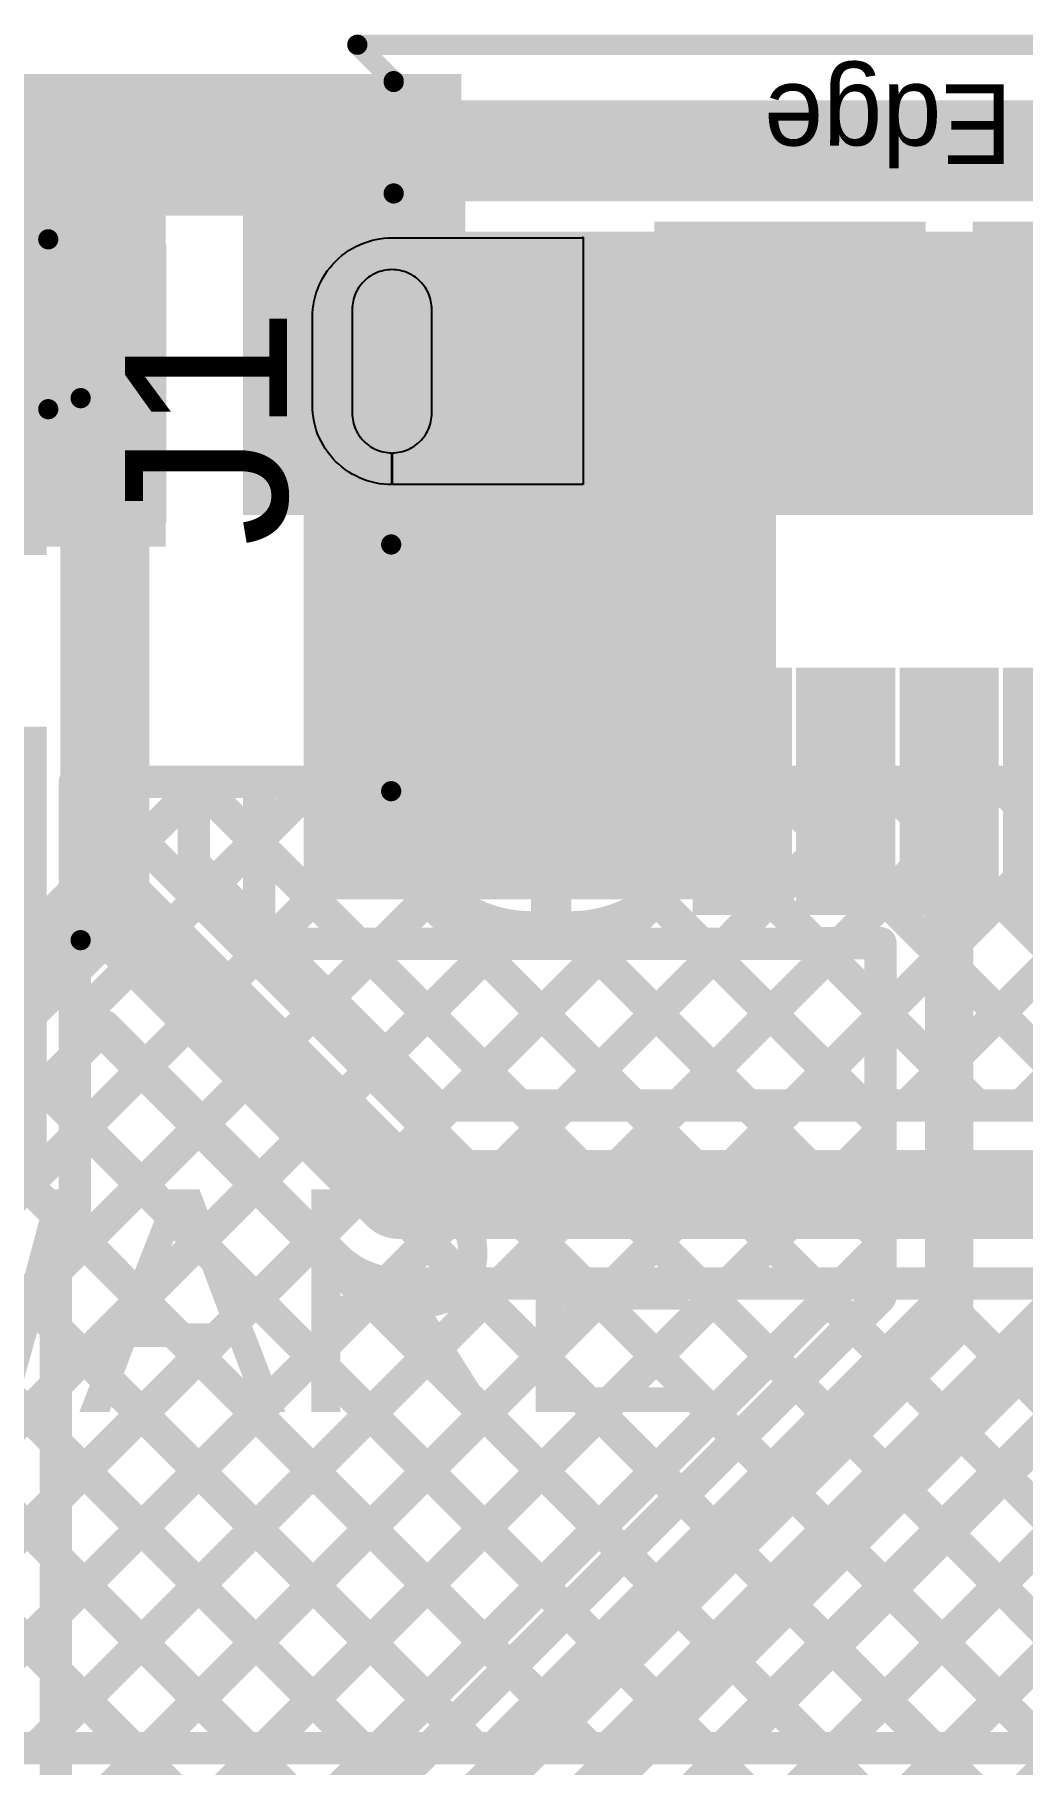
# Model space of a CAD drawing. Header units: millimetres. Extents: x 0 to 214, y 0 to 214.
# Drawn here: x 4.5604 to 4.8047, y 3.8891 to 4.3168 of the extents above; entities that cross this region are included whole.
import ezdxf

# ---------------------------------------------------------------- set-up
doc = ezdxf.new("R2010")
doc.units = ezdxf.units.MM
doc.header["$MEASUREMENT"] = 0
for name, color, linetype in [('BottomLayer', 5, 'Continuous'), ('BottomOverlay', 54, 'Continuous'), ('BottomPaste', 16, 'Continuous'), ('BottomSolder', 6, 'Continuous'), ('MultiLayer', 9, 'Continuous'), ('PadHoleLayer', 156, 'Continuous'), ('TopLayer', 1, 'Continuous'), ('TopOverlay', 2, 'Continuous'), ('TopPaste', 8, 'Continuous'), ('TopSolder', 216, 'Continuous'), ('ViaHoleLayer', 16, 'Continuous')]:
    doc.layers.add(name, color=color, linetype=linetype)
doc.styles.add('Arial', font='', dxfattribs={"height": 0.2})
doc.styles.get('Arial').set_extended_font_data('Arial')

# ---------------------------------------------------------------- blocks, each defined once
blk = doc.blocks.new('10118194_0001LF_84')
at = {"layer": 'BottomLayer'}
h = blk.add_hatch(color=5, dxfattribs=at)
edge = h.paths.add_edge_path()
edge.add_arc((0.10335, 0.05315), 0.01969, 270, 450)
edge.add_line((0.10335, 0.07283), (0.0935, 0.07283))
edge.add_arc((0.0935, 0.05315), 0.01969, 90, 270)
edge.add_line((0.0935, 0.03346), (0.10335, 0.03346))
h = blk.add_hatch(color=5, dxfattribs=at)
edge = h.paths.add_edge_path()
edge.add_arc((0.1378, -0.06791), 0.01575, 180, 360)
edge.add_line((0.15354, -0.06791), (0.15354, -0.03839))
edge.add_arc((0.1378, -0.03839), 0.01575, 0, 180)
edge.add_line((0.12205, -0.03839), (0.12205, -0.06791))
at = {"layer": 'BottomSolder'}
h = blk.add_hatch(color=6, dxfattribs=at)
edge = h.paths.add_edge_path()
edge.add_arc((0.10335, 0.05315), 0.02369, 270, 450)
edge.add_line((0.10335, 0.07683), (0.0935, 0.07683))
edge.add_arc((0.0935, 0.05315), 0.02369, 90, 270)
edge.add_line((0.0935, 0.02946), (0.10335, 0.02946))
h = blk.add_hatch(color=6, dxfattribs=at)
edge = h.paths.add_edge_path()
edge.add_arc((0.1378, -0.06791), 0.01975, 180, 360)
edge.add_line((0.15754, -0.06791), (0.15754, -0.03839))
edge.add_arc((0.1378, -0.03839), 0.01975, 0, 180)
edge.add_line((0.11805, -0.03839), (0.11805, -0.06791))
at = {"layer": 'MultiLayer'}
h = blk.add_hatch(color=9, dxfattribs=at)
edge = h.paths.add_edge_path()
edge.add_arc((0.10335, 0.05315), 0.01969, 270, 450)
edge.add_line((0.10335, 0.07283), (0.0935, 0.07283))
edge.add_arc((0.0935, 0.05315), 0.01969, 90, 270)
edge.add_line((0.0935, 0.03346), (0.10335, 0.03346))
h = blk.add_hatch(color=9, dxfattribs=at)
edge = h.paths.add_edge_path()
edge.add_arc((0.1378, -0.06791), 0.01575, 180, 360)
edge.add_line((0.15354, -0.06791), (0.15354, -0.03839))
edge.add_arc((0.1378, -0.03839), 0.01575, 0, 180)
edge.add_line((0.12205, -0.03839), (0.12205, -0.06791))
at = {"layer": 'PadHoleLayer'}
h = blk.add_hatch(color=156, dxfattribs=at)
edge = h.paths.add_edge_path()
edge.add_arc((0.10433, 0.05315), 0.01083, 270, 450)
edge.add_line((0.10433, 0.06398), (0.09252, 0.06398))
edge.add_arc((0.09252, 0.05315), 0.01083, 90, 270)
edge.add_line((0.09252, 0.04232), (0.10433, 0.04232))
h = blk.add_hatch(color=156, dxfattribs=at)
edge = h.paths.add_edge_path()
edge.add_arc((0.1378, -0.06594), 0.00984, 180, 360)
edge.add_line((0.14764, -0.06594), (0.14764, -0.04035))
edge.add_arc((0.1378, -0.04035), 0.00984, 0, 180)
edge.add_line((0.12795, -0.04035), (0.12795, -0.06594))
at = {"layer": 'TopLayer'}
for points in [[(-0.03386, 0.07972), (-0.01732, 0.07972), (-0.01732, 0.02657), (-0.03386, 0.02657)], [(-0.00827, 0.07972), (0.00827, 0.07972), (0.00827, 0.02657), (-0.00827, 0.02657)], [(0.01732, 0.07972), (0.03386, 0.07972), (0.03386, 0.02657), (0.01732, 0.02657)], [(0.04291, 0.07972), (0.05945, 0.07972), (0.05945, 0.02657), (0.04291, 0.02657)], [(-0.0689, -0.02264), (-0.00984, -0.02264), (-0.00984, -0.08366), (-0.0689, -0.08366)], [(0.00984, -0.02264), (0.0689, -0.02264), (0.0689, -0.08366), (0.00984, -0.08366)]]:
    blk.add_hatch(color=1, dxfattribs=at).paths.add_polyline_path(points)
h = blk.add_hatch(color=1, dxfattribs=at)
edge = h.paths.add_edge_path()
edge.add_arc((0.10335, 0.05315), 0.01969, 270, 450)
edge.add_line((0.10335, 0.07283), (0.0935, 0.07283))
edge.add_arc((0.0935, 0.05315), 0.01969, 90, 270)
edge.add_line((0.0935, 0.03346), (0.10335, 0.03346))
h = blk.add_hatch(color=1, dxfattribs=at)
edge = h.paths.add_edge_path()
edge.add_arc((0.1378, -0.06791), 0.01575, 180, 360)
edge.add_line((0.15354, -0.06791), (0.15354, -0.03839))
edge.add_arc((0.1378, -0.03839), 0.01575, 0, 180)
edge.add_line((0.12205, -0.03839), (0.12205, -0.06791))
at = {"layer": 'TopPaste'}
for points in [[(-0.03386, 0.07972), (-0.01732, 0.07972), (-0.01732, 0.02657), (-0.03386, 0.02657)], [(-0.00827, 0.07972), (0.00827, 0.07972), (0.00827, 0.02657), (-0.00827, 0.02657)], [(0.01732, 0.07972), (0.03386, 0.07972), (0.03386, 0.02657), (0.01732, 0.02657)], [(0.04291, 0.07972), (0.05945, 0.07972), (0.05945, 0.02657), (0.04291, 0.02657)], [(-0.0689, -0.02264), (-0.00984, -0.02264), (-0.00984, -0.08366), (-0.0689, -0.08366)], [(0.00984, -0.02264), (0.0689, -0.02264), (0.0689, -0.08366), (0.00984, -0.08366)]]:
    blk.add_hatch(color=8, dxfattribs=at).paths.add_polyline_path(points)
at = {"layer": 'TopSolder'}
for points in [[(-0.03786, 0.08372), (-0.01332, 0.08372), (-0.01332, 0.02257), (-0.03786, 0.02257)], [(-0.01227, 0.08372), (0.01227, 0.08372), (0.01227, 0.02257), (-0.01227, 0.02257)], [(0.01332, 0.08372), (0.03786, 0.08372), (0.03786, 0.02257), (0.01332, 0.02257)], [(0.03891, 0.08372), (0.06345, 0.08372), (0.06345, 0.02257), (0.03891, 0.02257)], [(-0.0729, -0.01864), (-0.00584, -0.01864), (-0.00584, -0.08766), (-0.0729, -0.08766)], [(0.00584, -0.01864), (0.0729, -0.01864), (0.0729, -0.08766), (0.00584, -0.08766)]]:
    blk.add_hatch(color=216, dxfattribs=at).paths.add_polyline_path(points)
h = blk.add_hatch(color=216, dxfattribs=at)
edge = h.paths.add_edge_path()
edge.add_arc((0.10335, 0.05315), 0.02369, 270, 450)
edge.add_line((0.10335, 0.07683), (0.0935, 0.07683))
edge.add_arc((0.0935, 0.05315), 0.02369, 90, 270)
edge.add_line((0.0935, 0.02946), (0.10335, 0.02946))
h = blk.add_hatch(color=216, dxfattribs=at)
edge = h.paths.add_edge_path()
edge.add_arc((0.1378, -0.06791), 0.01975, 180, 360)
edge.add_line((0.15754, -0.06791), (0.15754, -0.03839))
edge.add_arc((0.1378, -0.03839), 0.01975, 0, 180)
edge.add_line((0.11805, -0.03839), (0.11805, -0.06791))
at = {"layer": 'TopLayer'}
for p, q in [((0.09055, -0.08386), (0.09055, -0.02264)), ((0.09055, -0.02264), (0.1377, -0.02264)), ((0.1377, -0.02264), (0.1377, -0.03051)), ((0.13789, -0.02264), (0.13887, -0.02266)), ((0.13789, -0.03051), (0.13789, -0.02264)), ((0.13887, -0.02266), (0.1399, -0.02275)), ((0.1399, -0.02275), (0.14092, -0.02288)), ((0.14092, -0.02288), (0.14193, -0.02307)), ((0.14193, -0.02307), (0.14293, -0.02331)), ((0.14293, -0.02331), (0.14391, -0.0236)), ((0.14391, -0.0236), (0.14488, -0.02394)), ((0.14488, -0.02394), (0.14583, -0.02434)), ((0.14583, -0.02434), (0.14676, -0.02478)), ((0.14676, -0.02478), (0.14766, -0.02527)), ((0.14766, -0.02527), (0.14854, -0.02581)), ((0.14854, -0.02581), (0.14939, -0.02639)), ((0.14939, -0.02639), (0.1502, -0.02701)), ((0.1502, -0.02701), (0.15098, -0.02768)), ((0.15098, -0.02768), (0.15173, -0.02839)), ((0.15173, -0.02839), (0.15244, -0.02913)), ((0.15244, -0.02913), (0.1531, -0.02992)), ((0.1531, -0.02992), (0.15373, -0.03073)), ((0.13014, -0.03414), (0.12982, -0.03455)), ((0.13047, -0.03375), (0.13014, -0.03414)), ((0.13082, -0.03338), (0.13047, -0.03375)), ((0.13119, -0.03303), (0.13082, -0.03338)), ((0.13158, -0.03269), (0.13119, -0.03303)), ((0.13199, -0.03238), (0.13158, -0.03269)), ((0.13241, -0.03209), (0.13199, -0.03238)), ((0.13285, -0.03182), (0.13241, -0.03209)), ((0.1333, -0.03158), (0.13285, -0.03182)), ((0.13376, -0.03136), (0.1333, -0.03158)), ((0.13424, -0.03116), (0.13376, -0.03136)), ((0.13472, -0.03099), (0.13424, -0.03116)), ((0.13521, -0.03085), (0.13472, -0.03099)), ((0.13571, -0.03073), (0.13521, -0.03085)), ((0.13621, -0.03063), (0.13571, -0.03073)), ((0.13672, -0.03057), (0.13621, -0.03063)), ((0.13723, -0.03053), (0.13672, -0.03057)), ((0.1377, -0.03051), (0.13723, -0.03053)), ((0.13836, -0.03053), (0.13789, -0.03051)), ((0.13887, -0.03057), (0.13836, -0.03053)), ((0.13938, -0.03063), (0.13887, -0.03057)), ((0.13988, -0.03073), (0.13938, -0.03063)), ((0.14038, -0.03085), (0.13988, -0.03073)), ((0.14087, -0.03099), (0.14038, -0.03085)), ((0.14135, -0.03116), (0.14087, -0.03099)), ((0.14183, -0.03136), (0.14135, -0.03116)), ((0.14229, -0.03158), (0.14183, -0.03136)), ((0.14274, -0.03182), (0.14229, -0.03158)), ((0.14318, -0.03209), (0.14274, -0.03182)), ((0.1436, -0.03238), (0.14318, -0.03209)), ((0.14401, -0.03269), (0.1436, -0.03238)), ((0.1444, -0.03303), (0.14401, -0.03269)), ((0.14477, -0.03338), (0.1444, -0.03303)), ((0.14512, -0.03375), (0.14477, -0.03338)), ((0.14546, -0.03414), (0.14512, -0.03375)), ((0.14577, -0.03455), (0.14546, -0.03414)), ((0.15373, -0.03073), (0.15431, -0.03158)), ((0.15431, -0.03158), (0.15485, -0.03246)), ((0.15485, -0.03246), (0.15534, -0.03336)), ((0.15534, -0.03336), (0.15578, -0.03429)), ((0.12817, -0.03827), (0.12807, -0.03877)), ((0.12829, -0.03777), (0.12817, -0.03827)), ((0.12843, -0.03728), (0.12829, -0.03777)), ((0.1286, -0.0368), (0.12843, -0.03728)), ((0.1288, -0.03632), (0.1286, -0.0368)), ((0.12902, -0.03586), (0.1288, -0.03632)), ((0.12926, -0.03541), (0.12902, -0.03586)), ((0.12953, -0.03497), (0.12926, -0.03541)), ((0.12982, -0.03455), (0.12953, -0.03497)), ((0.14606, -0.03497), (0.14577, -0.03455)), ((0.14633, -0.03541), (0.14606, -0.03497)), ((0.14657, -0.03586), (0.14633, -0.03541)), ((0.14679, -0.03632), (0.14657, -0.03586)), ((0.14699, -0.0368), (0.14679, -0.03632)), ((0.14716, -0.03728), (0.14699, -0.0368)), ((0.1473, -0.03777), (0.14716, -0.03728)), ((0.14742, -0.03827), (0.1473, -0.03777)), ((0.14752, -0.03877), (0.14742, -0.03827)), ((0.15578, -0.03429), (0.15618, -0.03524)), ((0.15618, -0.03524), (0.15652, -0.03621)), ((0.15652, -0.03621), (0.15681, -0.03719)), ((0.15681, -0.03719), (0.15705, -0.03819)), ((0.15705, -0.03819), (0.15724, -0.0392)), ((0.12797, -0.03979), (0.12795, -0.04035)), ((0.12795, -0.04035), (0.12795, -0.04075)), ((0.12795, -0.04075), (0.12795, -0.06555)), ((0.12801, -0.03928), (0.12797, -0.03979)), ((0.12807, -0.03877), (0.12801, -0.03928)), ((0.14758, -0.03928), (0.14752, -0.03877)), ((0.14762, -0.03979), (0.14758, -0.03928)), ((0.14764, -0.04035), (0.14762, -0.03979)), ((0.14764, -0.06594), (0.14764, -0.04035)), ((0.15724, -0.0392), (0.15737, -0.04022)), ((0.15737, -0.04022), (0.15745, -0.04125)), ((0.15745, -0.04125), (0.15748, -0.04232)), ((0.15748, -0.04232), (0.15748, -0.06398)), ((0.15748, -0.06398), (0.15745, -0.06501)), ((0.12795, -0.06555), (0.12795, -0.06594)), ((0.12795, -0.06594), (0.12797, -0.06646)), ((0.12797, -0.06646), (0.12801, -0.06697)), ((0.12801, -0.06697), (0.12807, -0.06748)), ((0.12807, -0.06748), (0.12817, -0.06799)), ((0.12817, -0.06799), (0.12829, -0.06849)), ((0.1473, -0.06849), (0.14742, -0.06799)), ((0.14742, -0.06799), (0.14752, -0.06748)), ((0.14752, -0.06748), (0.14758, -0.06697)), ((0.14758, -0.06697), (0.14762, -0.06646)), ((0.14762, -0.06646), (0.14764, -0.06594)), ((0.15705, -0.06807), (0.15681, -0.06907)), ((0.15724, -0.06706), (0.15705, -0.06807)), ((0.15737, -0.06603), (0.15724, -0.06706)), ((0.15745, -0.06501), (0.15737, -0.06603)), ((0.12829, -0.06849), (0.12843, -0.06899)), ((0.12843, -0.06899), (0.12861, -0.06947)), ((0.12861, -0.06947), (0.1288, -0.06995)), ((0.1288, -0.06995), (0.12903, -0.07041)), ((0.12903, -0.07041), (0.12927, -0.07087)), ((0.12927, -0.07087), (0.12954, -0.07131)), ((0.12954, -0.07131), (0.12983, -0.07173)), ((0.12983, -0.07173), (0.13015, -0.07214)), ((0.13015, -0.07214), (0.13048, -0.07253)), ((0.13048, -0.07253), (0.13084, -0.0729)), ((0.14476, -0.0729), (0.14511, -0.07253)), ((0.14511, -0.07253), (0.14544, -0.07214)), ((0.14544, -0.07214), (0.14576, -0.07173)), ((0.14576, -0.07173), (0.14605, -0.07131)), ((0.14605, -0.07131), (0.14632, -0.07087)), ((0.14632, -0.07087), (0.14657, -0.07041)), ((0.14657, -0.07041), (0.14679, -0.06995)), ((0.14679, -0.06995), (0.14698, -0.06947)), ((0.14698, -0.06947), (0.14716, -0.06899)), ((0.14716, -0.06899), (0.1473, -0.06849)), ((0.15578, -0.07198), (0.15533, -0.07291)), ((0.15617, -0.07103), (0.15578, -0.07198)), ((0.15652, -0.07006), (0.15617, -0.07103)), ((0.15681, -0.06907), (0.15652, -0.07006)), ((0.13084, -0.0729), (0.13121, -0.07326)), ((0.13121, -0.07326), (0.1316, -0.07359)), ((0.1316, -0.07359), (0.13201, -0.07391)), ((0.13201, -0.07391), (0.13243, -0.0742)), ((0.13243, -0.0742), (0.13287, -0.07447)), ((0.13287, -0.07447), (0.13333, -0.07471)), ((0.13333, -0.07471), (0.13379, -0.07494)), ((0.13379, -0.07494), (0.13427, -0.07513)), ((0.13427, -0.07513), (0.13475, -0.07531)), ((0.13475, -0.07531), (0.13525, -0.07545)), ((0.13525, -0.07545), (0.13575, -0.07557)), ((0.13575, -0.07557), (0.13626, -0.07567)), ((0.13626, -0.07567), (0.13677, -0.07573)), ((0.13677, -0.07573), (0.13728, -0.07577)), ((0.13728, -0.07577), (0.1378, -0.07579)), ((0.1378, -0.07579), (0.13831, -0.07577)), ((0.13831, -0.07577), (0.13882, -0.07573)), ((0.13882, -0.07573), (0.13934, -0.07567)), ((0.13934, -0.07567), (0.13984, -0.07557)), ((0.13984, -0.07557), (0.14034, -0.07545)), ((0.14034, -0.07545), (0.14084, -0.07531)), ((0.14084, -0.07531), (0.14132, -0.07513)), ((0.14132, -0.07513), (0.1418, -0.07494)), ((0.1418, -0.07494), (0.14226, -0.07471)), ((0.14226, -0.07471), (0.14272, -0.07447)), ((0.14272, -0.07447), (0.14316, -0.0742)), ((0.14316, -0.0742), (0.14358, -0.07391)), ((0.14358, -0.07391), (0.14399, -0.07359)), ((0.14399, -0.07359), (0.14438, -0.07326)), ((0.14438, -0.07326), (0.14476, -0.0729)), ((0.15309, -0.07636), (0.15242, -0.07715)), ((0.15372, -0.07555), (0.15309, -0.07636)), ((0.1543, -0.0747), (0.15372, -0.07555)), ((0.15484, -0.07382), (0.1543, -0.0747)), ((0.15533, -0.07291), (0.15484, -0.07382)), ((0.14764, -0.08102), (0.14673, -0.08152)), ((0.14852, -0.08049), (0.14764, -0.08102)), ((0.14937, -0.0799), (0.14852, -0.08049)), ((0.15018, -0.07927), (0.14937, -0.0799)), ((0.15097, -0.07861), (0.15018, -0.07927)), ((0.15171, -0.0779), (0.15097, -0.07861)), ((0.15242, -0.07715), (0.15171, -0.0779)), ((0.09075, -0.08386), (0.09055, -0.08386)), ((0.1378, -0.08366), (0.09075, -0.08366)), ((0.09075, -0.08366), (0.09075, -0.08386)), ((0.13883, -0.08363), (0.1378, -0.08366)), ((0.13985, -0.08355), (0.13883, -0.08363)), ((0.14087, -0.08342), (0.13985, -0.08355)), ((0.14189, -0.08323), (0.14087, -0.08342)), ((0.14289, -0.08299), (0.14189, -0.08323)), ((0.14388, -0.0827), (0.14289, -0.08299)), ((0.14485, -0.08235), (0.14388, -0.0827)), ((0.1458, -0.08196), (0.14485, -0.08235)), ((0.14673, -0.08152), (0.1458, -0.08196))]:
    blk.add_line(p, q, dxfattribs=at)
at = {"layer": 'TopOverlay', "const_width": 0.005}
for points in [[(0.138, 0.05315), (0.138, -0.00785)], [(0.13737, -0.09463), (0.13737, -0.12219)], [(0.14637, -0.1314), (0.13737, -0.1224)], [(0.14637, -0.1314), (-0.14722, -0.1314)]]:
    blk.add_lwpolyline(points, dxfattribs=at)
at = {"layer": 'TopOverlay', "const_width": 0.0025}
for points in [[(0.13675, 0.05315, 1), (0.13925, 0.05315, 1)], [(0.13675, -0.00785, 1), (0.13925, -0.00785, 1)], [(0.13612, -0.09463, 1), (0.13862, -0.09463, 1)], [(0.13612, -0.12219, 1), (0.13862, -0.12219, 1)], [(0.13612, -0.1224, 1), (0.13862, -0.1224, 1)], [(0.14512, -0.1314, 1), (0.14762, -0.1314, 1)], [(0.14512, -0.1314, 1), (0.14762, -0.1314, 1)]]:
    blk.add_lwpolyline(points, format="xyb", close=True, dxfattribs=at)
at = {"layer": 'TopOverlay'}
blk.add_text('Board Edge ', height=0.019685, dxfattribs=at).set_placement((-0.0932, -0.12159))
blk = doc.blocks.new('FTSH_105_01_L_DV_K_TR_262')
at = {"layer": 'TopSolder'}
for points in [[(-0.11857, 0.13904), (-0.08143, 0.13904), (-0.08143, 0.0212), (-0.11857, 0.0212)], [(-0.11857, -0.0212), (-0.08143, -0.0212), (-0.08143, -0.13904), (-0.11857, -0.13904)]]:
    blk.add_hatch(color=216, dxfattribs=at).paths.add_polyline_path(points)
at = {"layer": 'TopOverlay', "const_width": 0.005}
blk.add_lwpolyline([(-0.127, 0.074), (-0.127, -0.06)], dxfattribs=at)
at = {"layer": 'TopOverlay'}
for points, const_width in [([(-0.12825, 0.074, 1), (-0.12575, 0.074, 1)], 0.0025), ([(-0.12825, -0.06, 1), (-0.12575, -0.06, 1)], 0.0025), ([(-0.12261, -0.088, 1), (-0.13339, -0.088, 1)], 0.01), ([(-0.13589, -0.088, 1), (-0.13089, -0.088, 1)], 0.005), ([(-0.12511, -0.088, 1), (-0.12011, -0.088, 1)], 0.005)]:
    blk.add_lwpolyline(points, format="xyb", close=True, dxfattribs=dict(at, const_width=const_width))
blk = doc.blocks.new('C__0603_B_268')
at = {"layer": 'BottomLayer'}
for points in [[(-0.045, -0.0175), (-0.045, 0.0175), (-0.015, 0.0175), (-0.015, -0.0175)], [(0.015, -0.0175), (0.015, 0.0175), (0.045, 0.0175), (0.045, -0.0175)]]:
    blk.add_hatch(color=5, dxfattribs=at).paths.add_polyline_path(points)
at = {"layer": 'BottomPaste'}
for points in [[(-0.045, -0.0175), (-0.045, 0.0175), (-0.015, 0.0175), (-0.015, -0.0175)], [(0.015, -0.0175), (0.015, 0.0175), (0.045, 0.0175), (0.045, -0.0175)]]:
    blk.add_hatch(color=16, dxfattribs=at).paths.add_polyline_path(points)
at = {"layer": 'BottomSolder'}
for points in [[(-0.04736, -0.01986), (-0.04736, 0.01986), (-0.01264, 0.01986), (-0.01264, -0.01986)], [(0.01264, -0.01986), (0.01264, 0.01986), (0.04736, 0.01986), (0.04736, -0.01986)]]:
    blk.add_hatch(color=6, dxfattribs=at).paths.add_polyline_path(points)
at = {"layer": 'BottomOverlay', "const_width": 0.005}
for points in [[(-0.018, 0.021), (-0.049, 0.021)], [(-0.049, 0.021), (-0.049, -0.021)], [(0.049, 0.021), (0.018, 0.021)], [(0.049, 0.021), (0.049, -0.021)], [(-0.018, -0.021), (-0.049, -0.021)], [(0.049, -0.021), (0.018, -0.021)]]:
    blk.add_lwpolyline(points, dxfattribs=at)
at = {"layer": 'BottomOverlay', "const_width": 0.0025}
for points in [[(-0.05025, 0.021, 1), (-0.04775, 0.021, 1)], [(-0.05025, 0.021, 1), (-0.04775, 0.021, 1)], [(-0.01925, 0.021, 1), (-0.01675, 0.021, 1)], [(0.01675, 0.021, 1), (0.01925, 0.021, 1)], [(0.04775, 0.021, 1), (0.05025, 0.021, 1)], [(0.04775, 0.021, 1), (0.05025, 0.021, 1)], [(-0.05025, -0.021, 1), (-0.04775, -0.021, 1)], [(-0.05025, -0.021, 1), (-0.04775, -0.021, 1)], [(-0.01925, -0.021, 1), (-0.01675, -0.021, 1)], [(0.01675, -0.021, 1), (0.01925, -0.021, 1)], [(0.04775, -0.021, 1), (0.05025, -0.021, 1)], [(0.04775, -0.021, 1), (0.05025, -0.021, 1)]]:
    blk.add_lwpolyline(points, format="xyb", close=True, dxfattribs=at)

msp = doc.modelspace()

# ---------------------------------------------------------------- hatches: boundary and pattern name
at = {"layer": 'BottomLayer'}
for points in [[(4.436, 4.272), (4.666, 4.272), (4.666, 4.307), (4.436, 4.307)], [(4.612, 4.28786), (4.612, 4.198), (4.667, 4.198), (4.667, 4.28786)], [(4.593, 4.196), (4.593, 4.2649), (4.52883, 4.2649), (4.52883, 4.196)]]:
    msp.add_hatch(color=5, dxfattribs=at).paths.add_polyline_path(points)
h = msp.add_hatch(color=5, dxfattribs=at)
edge = h.paths.add_edge_path()
edge.add_arc((4.57783, 4.24614), 0.01181, 0, 360)
at = {"layer": 'TopLayer'}
for points in [[(4.59283, 4.19014), (4.59283, 4.30214), (4.52983, 4.30214), (4.52983, 4.19014)], [(4.94411, 4.268), (4.627, 4.268), (4.627, 4.198), (4.94411, 4.198)], [(4.627, 4.227), (4.627, 4.103), (4.74383, 4.103), (4.74383, 4.227)]]:
    msp.add_hatch(color=1, dxfattribs=at).paths.add_polyline_path(points)
h = msp.add_hatch(color=1, dxfattribs=at)
edge = h.paths.add_edge_path()
edge.add_arc((4.57783, 4.24614), 0.01181, 0, 360)
at = {"layer": 'ViaHoleLayer'}
h = msp.add_hatch(color=16, dxfattribs=at)
edge = h.paths.add_edge_path()
edge.add_arc((4.57783, 4.24614), 0.00591, 0, 360)

# ---------------------------------------------------------------- linework, layer by layer
at = {"layer": 'BottomLayer'}
for points, const_width in [([(4.57783, 4.10266), (4.57783, 4.24614)], 0.022), ([(4.59983, 4.132), (4.64968, 4.132)], 0.008), ([(4.59983, 4.11177), (4.59983, 4.132)], 0.008), ([(4.60037, 4.132), (4.68037, 4.052)], 0.008), ([(4.60479, 4.10681), (4.62997, 4.132)], 0.008), ([(4.62865, 4.132), (4.70865, 4.052)], 0.008), ([(4.66311, 4.052), (4.74311, 4.132)], 0.008), ([(4.6914, 4.052), (4.7714, 4.132)], 0.008), ([(4.71968, 4.052), (4.79968, 4.132)], 0.008), ([(4.72673, 4.132), (4.84653, 4.132)], 0.008), ([(4.74179, 4.132), (4.82179, 4.052)], 0.008), ([(4.74796, 4.052), (4.82796, 4.132)], 0.008), ([(4.77007, 4.132), (4.85007, 4.052)], 0.008), ([(4.79836, 4.132), (4.87836, 4.052)], 0.008), ([(4.6536, 4.1297), (4.6882, 4.1297)], 0.01), ([(4.6882, 4.1297), (4.72281, 4.1297)], 0.01), ([(4.6882, 4.10002), (4.6882, 4.1297)], 0.01), ([(4.61893, 4.09267), (4.65011, 4.12385)], 0.008), ([(4.77625, 4.052), (4.84714, 4.12289)], 0.008), ([(4.72541, 4.12009), (4.7935, 4.052)], 0.008), ([(4.59983, 4.11177), (4.6596, 4.052)], 0.008), ([(4.50517, 4.03), (4.57783, 4.10266)], 0.022), ([(4.57783, 4.10266), (4.65048, 4.03)], 0.022), ([(4.63307, 4.07853), (4.65995, 4.10541)], 0.008), ([(4.71398, 4.10324), (4.76522, 4.052)], 0.008), ([(4.80453, 4.052), (4.85739, 4.10485)], 0.008), ([(4.64721, 4.06438), (4.6791, 4.09628)], 0.008), ([(4.68328, 4.09602), (4.69313, 4.09602)], 0.008), ([(4.69292, 4.09602), (4.73694, 4.052)], 0.008), ([(4.52077, 4.01448), (4.57783, 4.07154)], 0.008), ([(4.5769, 4.07061), (4.75439, 3.89313)], 0.008), ([(4.57783, 4.07154), (4.63489, 4.01448)], 0.008), ([(4.41939, 3.89313), (4.58782, 4.06156)], 0.008), ([(4.56276, 4.05647), (4.7261, 3.89313)], 0.008), ([(4.6596, 4.052), (5.01311, 4.052)], 0.008), ([(4.44767, 3.89313), (4.60196, 4.04741)], 0.008), ([(4.54861, 4.04233), (4.69782, 3.89313)], 0.008), ([(4.47596, 3.89313), (4.6161, 4.03327)], 0.008), ([(4.65048, 4.03), (5.054, 4.03)], 0.022), ([(4.53447, 4.02819), (4.66953, 3.89313)], 0.008), ([(4.50424, 3.89313), (4.63024, 4.01913)], 0.008), ([(4.52033, 4.01405), (4.64125, 3.89313)], 0.008), ([(4.46981, 4.008), (4.58468, 3.89313)], 0.008), ([(4.49809, 4.008), (4.61296, 3.89313)], 0.008), ([(4.53252, 3.89313), (4.64759, 4.00819)], 0.008), ([(4.56081, 3.89313), (4.67568, 4.008)], 0.008), ([(4.58909, 3.89313), (4.70397, 4.008)], 0.008), ([(4.61738, 3.89313), (4.73225, 4.008)], 0.008), ([(4.64566, 3.89313), (4.76053, 4.008)], 0.008), ([(4.65048, 4.008), (5.01311, 4.008)], 0.008), ([(4.6678, 4.008), (4.78267, 3.89313)], 0.008), ([(4.67395, 3.89313), (4.78882, 4.008)], 0.008), ([(4.69608, 4.008), (4.81095, 3.89313)], 0.008), ([(4.70223, 3.89313), (4.8171, 4.008)], 0.008), ([(4.72437, 4.008), (4.83924, 3.89313)], 0.008), ([(4.73051, 3.89313), (4.84539, 4.008)], 0.008), ([(4.75265, 4.008), (4.86752, 3.89313)], 0.008), ([(4.7588, 3.89313), (4.87367, 4.008)], 0.008), ([(4.78094, 4.008), (4.89581, 3.89313)], 0.008), ([(4.78708, 3.89313), (4.90196, 4.008)], 0.008), ([(2.673, 3.89313), (5.08389, 3.89313)], 0.008)]:
    msp.add_lwpolyline(points, dxfattribs=dict(at, const_width=const_width))
for points, const_width in [([(4.57233, 4.24614, 1), (4.58333, 4.24614, 1)], 0.011), ([(4.59783, 4.132, 1), (4.60183, 4.132, 1)], 0.004), ([(4.59783, 4.132, 1), (4.60183, 4.132, 1)], 0.004), ([(4.59837, 4.132, 1), (4.60237, 4.132, 1)], 0.004), ([(4.62665, 4.132, 1), (4.63065, 4.132, 1)], 0.004), ([(4.62797, 4.132, 1), (4.63197, 4.132, 1)], 0.004), ([(4.64768, 4.132, 1), (4.65168, 4.132, 1)], 0.004), ([(4.64768, 4.132, 1), (4.65168, 4.132, 1)], 0.004), ([(4.72473, 4.132, 1), (4.72873, 4.132, 1)], 0.004), ([(4.73979, 4.132, 1), (4.74379, 4.132, 1)], 0.004), ([(4.74111, 4.132, 1), (4.74511, 4.132, 1)], 0.004), ([(4.76807, 4.132, 1), (4.77207, 4.132, 1)], 0.004), ([(4.7694, 4.132, 1), (4.7734, 4.132, 1)], 0.004), ([(4.79636, 4.132, 1), (4.80036, 4.132, 1)], 0.004), ([(4.79768, 4.132, 1), (4.80168, 4.132, 1)], 0.004), ([(4.6511, 4.1297, 1), (4.6561, 4.1297, 1)], 0.005), ([(4.6857, 4.1297, 1), (4.6907, 4.1297, 1)], 0.005), ([(4.6857, 4.1297, 1), (4.6907, 4.1297, 1)], 0.005), ([(4.6857, 4.1297, 1), (4.6907, 4.1297, 1)], 0.005), ([(4.72031, 4.1297, 1), (4.72531, 4.1297, 1)], 0.005), ([(4.72481, 4.1297, 1), (4.72881, 4.1297, 1)], 0.004), ([(4.64811, 4.12385, 1), (4.65211, 4.12385, 1)], 0.004), ([(4.72341, 4.12009, 1), (4.72741, 4.12009, 1)], 0.004), ([(4.59783, 4.11177, 1), (4.60183, 4.11177, 1)], 0.004), ([(4.59783, 4.11177, 1), (4.60183, 4.11177, 1)], 0.004), ([(4.57233, 4.10266, 1), (4.58333, 4.10266, 1)], 0.011), ([(4.57233, 4.10266, 1), (4.58333, 4.10266, 1)], 0.011), ([(4.57233, 4.10266, 1), (4.58333, 4.10266, 1)], 0.011), ([(4.60279, 4.10681, 1), (4.60679, 4.10681, 1)], 0.004), ([(4.65795, 4.10541, 1), (4.66195, 4.10541, 1)], 0.004), ([(4.71198, 4.10324, 1), (4.71598, 4.10324, 1)], 0.004), ([(4.6857, 4.10002, 1), (4.6907, 4.10002, 1)], 0.005), ([(4.6771, 4.09628, 1), (4.6811, 4.09628, 1)], 0.004), ([(4.68128, 4.09602, 1), (4.68528, 4.09602, 1)], 0.004), ([(4.68128, 4.09602, 1), (4.68528, 4.09602, 1)], 0.004), ([(4.69092, 4.09602, 1), (4.69492, 4.09602, 1)], 0.004), ([(4.69113, 4.09602, 1), (4.69513, 4.09602, 1)], 0.004), ([(4.69113, 4.09602, 1), (4.69513, 4.09602, 1)], 0.004), ([(4.61693, 4.09267, 1), (4.62093, 4.09267, 1)], 0.004), ([(4.63107, 4.07853, 1), (4.63507, 4.07853, 1)], 0.004), ([(4.5749, 4.07061, 1), (4.5789, 4.07061, 1)], 0.004), ([(4.57583, 4.07154, 1), (4.57983, 4.07154, 1)], 0.004), ([(4.57583, 4.07154, 1), (4.57983, 4.07154, 1)], 0.004), ([(4.64521, 4.06438, 1), (4.64921, 4.06438, 1)], 0.004), ([(4.58582, 4.06156, 1), (4.58982, 4.06156, 1)], 0.004), ([(4.56076, 4.05647, 1), (4.56476, 4.05647, 1)], 0.004), ([(4.6576, 4.052, 1), (4.6616, 4.052, 1)], 0.004), ([(4.6576, 4.052, 1), (4.6616, 4.052, 1)], 0.004), ([(4.66111, 4.052, 1), (4.66511, 4.052, 1)], 0.004), ([(4.67837, 4.052, 1), (4.68237, 4.052, 1)], 0.004), ([(4.6894, 4.052, 1), (4.6934, 4.052, 1)], 0.004), ([(4.70665, 4.052, 1), (4.71065, 4.052, 1)], 0.004), ([(4.71768, 4.052, 1), (4.72168, 4.052, 1)], 0.004), ([(4.73494, 4.052, 1), (4.73894, 4.052, 1)], 0.004), ([(4.74596, 4.052, 1), (4.74997, 4.052, 1)], 0.004), ([(4.76322, 4.052, 1), (4.76722, 4.052, 1)], 0.004), ([(4.77425, 4.052, 1), (4.77825, 4.052, 1)], 0.004), ([(4.7915, 4.052, 1), (4.7955, 4.052, 1)], 0.004), ([(4.80253, 4.052, 1), (4.80653, 4.052, 1)], 0.004), ([(4.59996, 4.04741, 1), (4.60396, 4.04741, 1)], 0.004), ([(4.6141, 4.03327, 1), (4.6181, 4.03327, 1)], 0.004), ([(4.64498, 4.03, 1), (4.65598, 4.03, 1)], 0.011), ([(4.64498, 4.03, 1), (4.65598, 4.03, 1)], 0.011), ([(4.62824, 4.01913, 1), (4.63224, 4.01913, 1)], 0.004), ([(4.63289, 4.01448, 1), (4.63689, 4.01448, 1)], 0.004), ([(4.63289, 4.01448, 1), (4.63689, 4.01448, 1)], 0.004), ([(4.63293, 4.01444, 1), (4.63693, 4.01444, 1)], 0.004), ([(4.64559, 4.00819, 1), (4.64959, 4.00819, 1)], 0.004), ([(4.64848, 4.008, 1), (4.65248, 4.008, 1)], 0.004), ([(4.64848, 4.008, 1), (4.65248, 4.008, 1)], 0.004), ([(4.64848, 4.008, 1), (4.65248, 4.008, 1)], 0.004), ([(4.6658, 4.008, 1), (4.6698, 4.008, 1)], 0.004), ([(4.67368, 4.008, 1), (4.67768, 4.008, 1)], 0.004), ([(4.69408, 4.008, 1), (4.69808, 4.008, 1)], 0.004), ([(4.70197, 4.008, 1), (4.70596, 4.008, 1)], 0.004), ([(4.72237, 4.008, 1), (4.72637, 4.008, 1)], 0.004), ([(4.73025, 4.008, 1), (4.73425, 4.008, 1)], 0.004), ([(4.75065, 4.008, 1), (4.75465, 4.008, 1)], 0.004), ([(4.75853, 4.008, 1), (4.76253, 4.008, 1)], 0.004), ([(4.77894, 4.008, 1), (4.78294, 4.008, 1)], 0.004), ([(4.78682, 4.008, 1), (4.79082, 4.008, 1)], 0.004), ([(4.55881, 3.89313, 1), (4.56281, 3.89313, 1)], 0.004), ([(4.58268, 3.89313, 1), (4.58668, 3.89313, 1)], 0.004), ([(4.58709, 3.89313, 1), (4.59109, 3.89313, 1)], 0.004), ([(4.61096, 3.89313, 1), (4.61496, 3.89313, 1)], 0.004), ([(4.61538, 3.89313, 1), (4.61938, 3.89313, 1)], 0.004), ([(4.63925, 3.89313, 1), (4.64325, 3.89313, 1)], 0.004), ([(4.64366, 3.89313, 1), (4.64766, 3.89313, 1)], 0.004), ([(4.66753, 3.89313, 1), (4.67153, 3.89313, 1)], 0.004), ([(4.67195, 3.89313, 1), (4.67595, 3.89313, 1)], 0.004), ([(4.69582, 3.89313, 1), (4.69982, 3.89313, 1)], 0.004), ([(4.70023, 3.89313, 1), (4.70423, 3.89313, 1)], 0.004), ([(4.7241, 3.89313, 1), (4.7281, 3.89313, 1)], 0.004), ([(4.72851, 3.89313, 1), (4.73251, 3.89313, 1)], 0.004), ([(4.75239, 3.89313, 1), (4.75639, 3.89313, 1)], 0.004), ([(4.7568, 3.89313, 1), (4.7608, 3.89313, 1)], 0.004), ([(4.78067, 3.89313, 1), (4.78467, 3.89313, 1)], 0.004), ([(4.78508, 3.89313, 1), (4.78908, 3.89313, 1)], 0.004)]:
    msp.add_lwpolyline(points, format="xyb", close=True, dxfattribs=dict(at, const_width=const_width))
at = {"layer": 'BottomLayer', "const_width": 0.008}
for points in [[(4.68328, 4.09602, -0.434361), (4.64968, 4.132)], [(4.72681, 4.1297, -0.414214), (4.69313, 4.09602)], [(4.65048, 4.008, -0.199566), (4.63489, 4.01448)], [(4.65048, 4.008, -0.198912), (4.63493, 4.01444)]]:
    msp.add_lwpolyline(points, format="xyb", dxfattribs=at)
at = {"layer": 'TopLayer'}
for points, const_width in [([(4.573, 4.287), (4.574, 4.288)], 0.025), ([(4.574, 4.288), (5.487, 4.288)], 0.025), ([(4.57041, 4.129), (4.57341, 4.132)], 0.008), ([(4.57041, 4.10072), (4.60169, 4.132)], 0.008), ([(4.57041, 4.02083), (4.57041, 4.132)], 0.008), ([(4.57041, 4.132), (4.616, 4.132)], 0.008), ([(4.57208, 4.132), (4.7345, 3.96959)], 0.008), ([(4.60037, 4.132), (4.616, 4.11637)], 0.008), ([(4.616, 4.092), (4.616, 4.132)], 0.008), ([(4.78663, 3.99768), (4.78663, 4.1297)], 0.012), ([(4.57041, 4.07243), (4.616, 4.11803)], 0.008), ([(4.57041, 4.10539), (4.72035, 3.95544)], 0.008), ([(3.94269, 3.02045), (5.02094, 4.0987)], 0.008), ([(3.94399, 3.05003), (4.99266, 4.0987)], 0.008), ([(4.10422, 3.23855), (4.96437, 4.0987)], 0.008), ([(4.56567, 3.89799), (4.75981, 4.09213)], 0.008), ([(4.56567, 4.01113), (4.64654, 4.092)], 0.008), ([(4.56567, 3.95456), (4.70311, 4.092)], 0.008), ([(4.56567, 3.92628), (4.7314, 4.092)], 0.008), ([(4.56567, 3.98285), (4.67483, 4.092)], 0.008), ([(4.57041, 4.04415), (4.61826, 4.092)], 0.008), ([(4.616, 4.092), (4.75483, 4.092)], 0.008), ([(4.64037, 4.092), (4.74864, 3.98373)], 0.008), ([(4.66865, 4.092), (4.76278, 3.99787)], 0.008), ([(4.69693, 4.092), (4.76963, 4.01931)], 0.008), ([(4.72522, 4.092), (4.76963, 4.04759)], 0.008), ([(4.7535, 4.092), (4.76963, 4.07587)], 0.008), ([(4.75483, 4.09213), (4.76736, 4.09213)], 0.008), ([(4.76963, 4.00472), (4.76963, 4.09213)], 0.008), ([(4.57041, 4.0771), (4.70621, 3.9413)], 0.008), ([(4.56567, 3.86971), (4.76963, 4.07366)], 0.008), ([(4.57041, 4.04882), (4.69207, 3.92716)], 0.008), ([(4.56567, 3.84143), (4.76963, 4.04538)], 0.008), ([(4.56567, 4.02083), (4.57041, 4.02083)], 0.008), ([(4.56567, 3.80076), (4.56567, 4.02083)], 0.008), ([(4.57012, 4.02083), (4.67793, 3.91302)], 0.008), ([(4.56567, 3.81314), (4.76963, 4.0171)], 0.008), ([(4.56567, 3.80076), (4.76963, 4.00472)], 0.008), ([(3.86991, 3.08095), (4.78663, 3.99768)], 0.012), ([(3.87778, 3.06195), (4.81222, 3.9964)], 0.012), ([(4.56567, 3.99699), (4.66379, 3.89887)], 0.008), ([(4.0899, 3.25003), (4.82422, 3.98436)], 0.008), ([(4.56567, 3.9687), (4.64964, 3.88473)], 0.008), ([(4.80026, 3.96039), (5.15013, 3.61052)], 0.008), ([(4.78612, 3.94625), (5.13599, 3.59637)], 0.008), ([(4.56567, 3.94042), (4.6355, 3.87059)], 0.008), ([(4.77197, 3.93211), (5.12185, 3.58223)], 0.008), ([(4.75783, 3.91797), (5.10771, 3.56809)], 0.008), ([(4.56567, 3.91213), (4.62136, 3.85645)], 0.008), ([(4.74369, 3.90382), (5.09357, 3.55395)], 0.008), ([(4.72955, 3.88968), (5.07942, 3.53981)], 0.008)]:
    msp.add_lwpolyline(points, dxfattribs=dict(at, const_width=const_width))
for points, const_width in [([(4.56675, 4.287, 1), (4.57925, 4.287, 1)], 0.0125), ([(4.56775, 4.288, 1), (4.58025, 4.288, 1)], 0.0125), ([(4.56775, 4.288, 1), (4.58025, 4.288, 1)], 0.0125), ([(4.56841, 4.132, 1), (4.57241, 4.132, 1)], 0.004), ([(4.56841, 4.132, 1), (4.57241, 4.132, 1)], 0.004), ([(4.57008, 4.132, 1), (4.57408, 4.132, 1)], 0.004), ([(4.57141, 4.132, 1), (4.57541, 4.132, 1)], 0.004), ([(4.59837, 4.132, 1), (4.60237, 4.132, 1)], 0.004), ([(4.59969, 4.132, 1), (4.60369, 4.132, 1)], 0.004), ([(4.614, 4.132, 1), (4.618, 4.132, 1)], 0.004), ([(4.614, 4.132, 1), (4.618, 4.132, 1)], 0.004), ([(4.78363, 4.1297, 1), (4.78963, 4.1297, 1)], 0.006), ([(4.56841, 4.129, 1), (4.57241, 4.129, 1)], 0.004), ([(4.614, 4.11803, 1), (4.618, 4.11803, 1)], 0.004), ([(4.614, 4.11637, 1), (4.618, 4.11637, 1)], 0.004), ([(4.56841, 4.10539, 1), (4.57241, 4.10539, 1)], 0.004), ([(4.56841, 4.10072, 1), (4.57241, 4.10072, 1)], 0.004), ([(4.614, 4.092, 1), (4.618, 4.092, 1)], 0.004), ([(4.614, 4.092, 1), (4.618, 4.092, 1)], 0.004), ([(4.61626, 4.092, 1), (4.62026, 4.092, 1)], 0.004), ([(4.63837, 4.092, 1), (4.64237, 4.092, 1)], 0.004), ([(4.64454, 4.092, 1), (4.64854, 4.092, 1)], 0.004), ([(4.66665, 4.092, 1), (4.67065, 4.092, 1)], 0.004), ([(4.67283, 4.092, 1), (4.67683, 4.092, 1)], 0.004), ([(4.69494, 4.092, 1), (4.69893, 4.092, 1)], 0.004), ([(4.70111, 4.092, 1), (4.70511, 4.092, 1)], 0.004), ([(4.72322, 4.092, 1), (4.72722, 4.092, 1)], 0.004), ([(4.7294, 4.092, 1), (4.7334, 4.092, 1)], 0.004), ([(4.7515, 4.092, 1), (4.7555, 4.092, 1)], 0.004), ([(4.75283, 4.09213, 1), (4.75683, 4.09213, 1)], 0.004), ([(4.75283, 4.092, 1), (4.75683, 4.092, 1)], 0.004), ([(4.75781, 4.09213, 1), (4.76181, 4.09213, 1)], 0.004), ([(4.76536, 4.09213, 1), (4.76936, 4.09213, 1)], 0.004), ([(4.76763, 4.09213, 1), (4.77163, 4.09213, 1)], 0.004), ([(4.56841, 4.0771, 1), (4.57241, 4.0771, 1)], 0.004), ([(4.76763, 4.07587, 1), (4.77163, 4.07587, 1)], 0.004), ([(4.56841, 4.07243, 1), (4.57241, 4.07243, 1)], 0.004), ([(4.76763, 4.07366, 1), (4.77163, 4.07366, 1)], 0.004), ([(4.56841, 4.04882, 1), (4.57241, 4.04882, 1)], 0.004), ([(4.76763, 4.04759, 1), (4.77163, 4.04759, 1)], 0.004), ([(4.56841, 4.04415, 1), (4.57241, 4.04415, 1)], 0.004), ([(4.76763, 4.04538, 1), (4.77163, 4.04538, 1)], 0.004), ([(4.56367, 4.02083, 1), (4.56767, 4.02083, 1)], 0.004), ([(4.56367, 4.02083, 1), (4.56767, 4.02083, 1)], 0.004), ([(4.56812, 4.02083, 1), (4.57212, 4.02083, 1)], 0.004), ([(4.56841, 4.02083, 1), (4.57241, 4.02083, 1)], 0.004), ([(4.56841, 4.02083, 1), (4.57241, 4.02083, 1)], 0.004), ([(4.76763, 4.01931, 1), (4.77163, 4.01931, 1)], 0.004), ([(4.76763, 4.0171, 1), (4.77163, 4.0171, 1)], 0.004), ([(4.56367, 4.01113, 1), (4.56767, 4.01113, 1)], 0.004), ([(4.76763, 4.00472, 1), (4.77163, 4.00472, 1)], 0.004), ([(4.76763, 4.00472, 1), (4.77163, 4.00472, 1)], 0.004), ([(4.78363, 3.99768, 1), (4.78963, 3.99768, 1)], 0.006), ([(4.78363, 3.99768, 1), (4.78963, 3.99768, 1)], 0.006), ([(4.56367, 3.99699, 1), (4.56767, 3.99699, 1)], 0.004), ([(4.76078, 3.99787, 1), (4.76478, 3.99787, 1)], 0.004), ([(4.56367, 3.98285, 1), (4.56767, 3.98285, 1)], 0.004), ([(4.74664, 3.98373, 1), (4.75064, 3.98373, 1)], 0.004), ([(4.7325, 3.96959, 1), (4.7365, 3.96959, 1)], 0.004), ([(4.56367, 3.9687, 1), (4.56767, 3.9687, 1)], 0.004), ([(4.79826, 3.96039, 1), (4.80226, 3.96039, 1)], 0.004), ([(4.56367, 3.95456, 1), (4.56767, 3.95456, 1)], 0.004), ([(4.71835, 3.95544, 1), (4.72235, 3.95544, 1)], 0.004), ([(4.78412, 3.94625, 1), (4.78812, 3.94625, 1)], 0.004), ([(4.56367, 3.94042, 1), (4.56767, 3.94042, 1)], 0.004), ([(4.70421, 3.9413, 1), (4.70821, 3.9413, 1)], 0.004), ([(4.76997, 3.93211, 1), (4.77397, 3.93211, 1)], 0.004), ([(4.56367, 3.92628, 1), (4.56767, 3.92628, 1)], 0.004), ([(4.69007, 3.92716, 1), (4.69407, 3.92716, 1)], 0.004), ([(4.75583, 3.91797, 1), (4.75983, 3.91797, 1)], 0.004), ([(4.56367, 3.91213, 1), (4.56767, 3.91213, 1)], 0.004), ([(4.67593, 3.91302, 1), (4.67993, 3.91302, 1)], 0.004), ([(4.74169, 3.90382, 1), (4.74569, 3.90382, 1)], 0.004), ([(4.56367, 3.89799, 1), (4.56767, 3.89799, 1)], 0.004), ([(4.66179, 3.89887, 1), (4.66579, 3.89887, 1)], 0.004), ([(4.72755, 3.88968, 1), (4.73155, 3.88968, 1)], 0.004)]:
    msp.add_lwpolyline(points, format="xyb", close=True, dxfattribs=dict(at, const_width=const_width))

# ---------------------------------------------------------------- block references
at = {"rotation": 180}
for name, p in [('10118194_0001LF_84', (4.78663, 4.18285)), ('FTSH_105_01_L_DV_K_TR_262', (4.44484, 4.16687)), ('C__0603_B_268', (4.51483, 4.24514))]:
    msp.add_blockref(name, p, dxfattribs=at)

# ---------------------------------------------------------------- texts
at = {"layer": 'TopOverlay', "style": 'Arial'}
for s, height, rotation, p in [('J1', 0.04, 90, (4.62284, 4.19021)), ('SOFTWARE', 0.055, 360, (4.294, 3.97624))]:
    msp.add_text(s, height=height, rotation=rotation, dxfattribs=at).set_placement(p)

doc.saveas('drawing.dxf')
